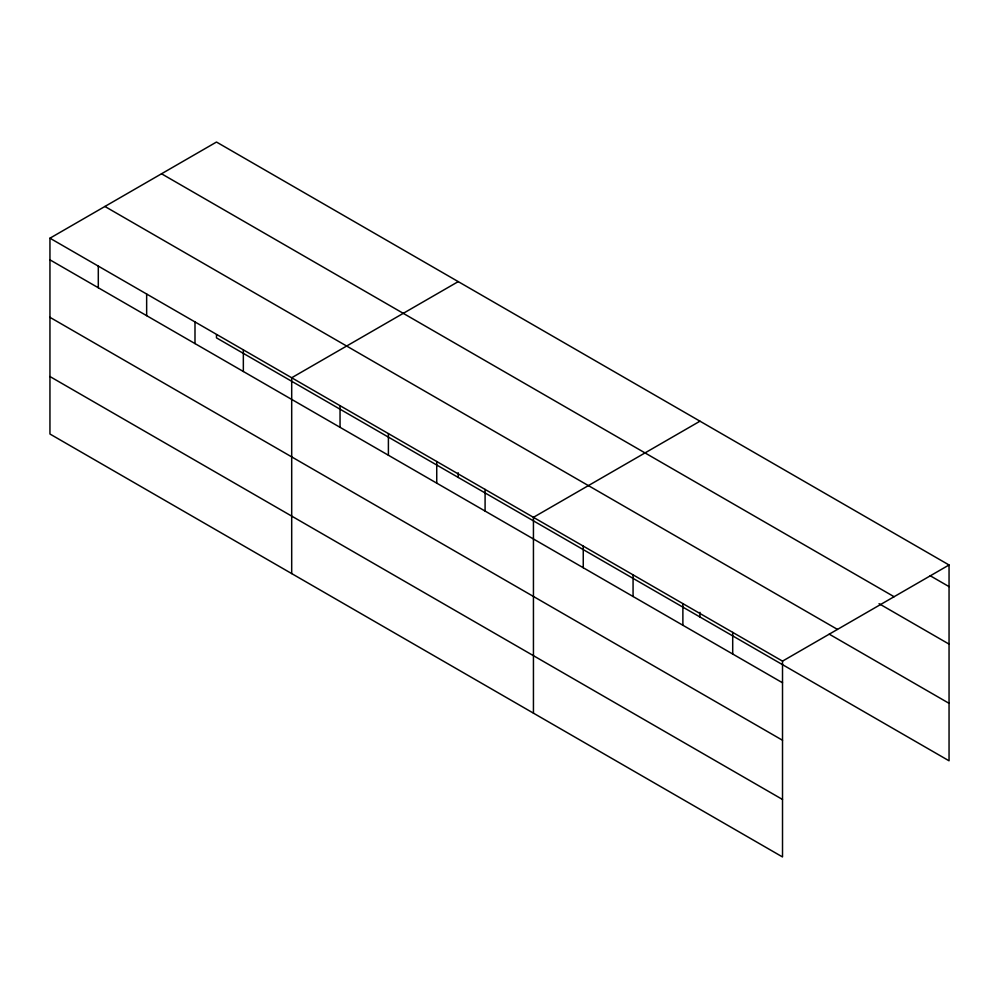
<?xml version="1.0" encoding="UTF-8"?>
<svg xmlns="http://www.w3.org/2000/svg" width="999" height="999" viewBox="0 0 999 999"><rect width="100%" height="100%" fill="white"/><g stroke="black" fill="none" stroke-linecap="round" stroke-linejoin="round"><path stroke-width="1.5" d="M782.517 740.259L782.517 661.138L49.95 238.199L49.95 434.016L782.517 856.955L782.517 740.259L49.95 317.32M216.483 334.752L216.483 337.862L949.05 760.801L949.05 564.984L216.483 142.045L49.95 238.199M458.229 281.618L291.696 377.759L291.696 573.588M699.974 421.191L533.441 517.332L533.441 713.161M782.517 661.138L949.05 564.984M930.206 575.749L949.05 586.625M161.526 173.776L894.093 596.715M879.045 603.683L949.05 644.105M104.907 206.468L837.474 629.407M829.232 634.153L949.05 703.321M49.95 259.84L782.517 682.779M49.95 376.536L782.517 799.475M732.704 632.379L732.704 654.02M699.974 612.35L699.974 617.007M682.879 603.621L682.879 625.262M633.066 574.862L633.066 596.49M583.254 546.091L583.254 567.732M485.089 489.423L485.089 511.063M458.229 472.777L458.229 477.435M436.738 461.513L436.738 483.141M388.399 433.591L388.399 455.232M340.047 405.681L340.047 427.322M243.344 349.85L243.344 371.491M194.992 321.94L194.992 343.581M146.653 294.018L146.653 315.659M98.302 266.109L98.302 287.749"/></g></svg>
